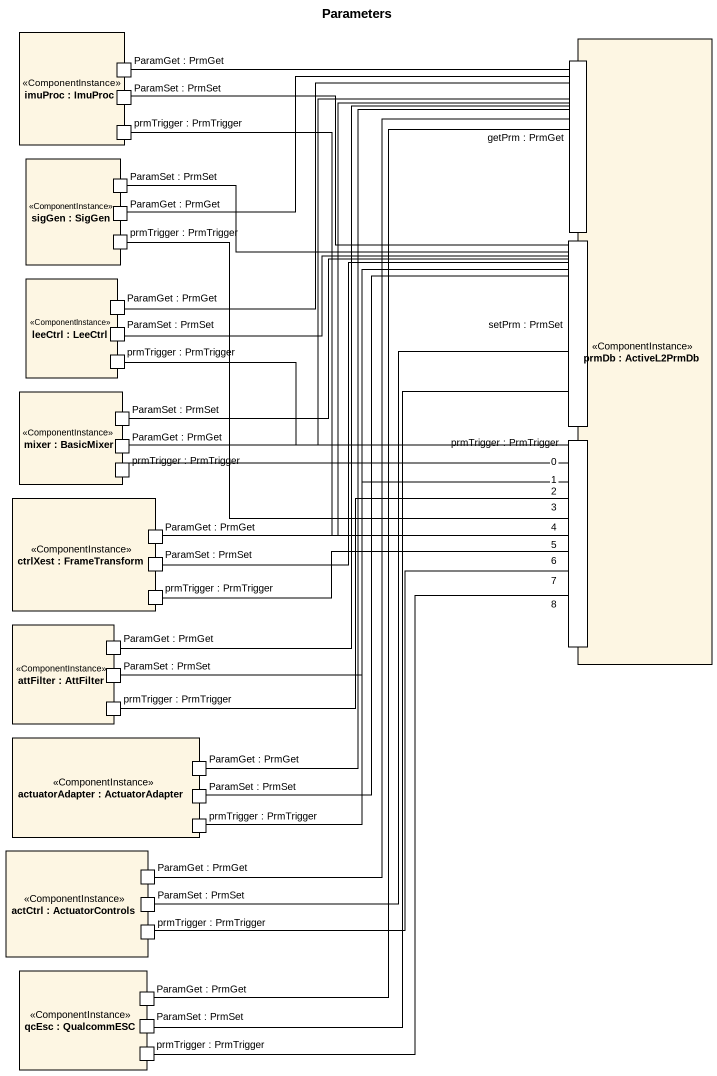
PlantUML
@startuml
title Parameters
rectangle "imuProc : ImuProc" as imuProc <<ComponentInstance>> {
  port "ParamGet : PrmGet" as ParamGet_PrmGet
  port "ParamSet : PrmSet" as ParamSet_PrmSet
  port "prmTrigger : PrmTrigger" as prmTrigger_PrmTrigger
}
rectangle "prmDb : ActiveL2PrmDb" as prmDb <<ComponentInstance>> {
  port "getPrm : PrmGet" as getPrm_PrmGet
  port "setPrm : PrmSet" as setPrm_PrmSet
  port "prmTrigger : PrmTrigger" as prmTrigger_PrmTrigger_5
}
rectangle "sigGen : SigGen" as sigGen <<ComponentInstance>> {
  port "ParamSet : PrmSet" as ParamSet_PrmSet_2
  port "ParamGet : PrmGet" as ParamGet_PrmGet_2
  port "prmTrigger : PrmTrigger" as prmTrigger_PrmTrigger_2
}
rectangle "leeCtrl : LeeCtrl" as leeCtrl <<ComponentInstance>> {
  port "ParamGet : PrmGet" as ParamGet_PrmGet_3
  port "ParamSet : PrmSet" as ParamSet_PrmSet_3
  port "prmTrigger : PrmTrigger" as prmTrigger_PrmTrigger_3
}
rectangle "mixer : BasicMixer" as mixer <<ComponentInstance>> {
  port "ParamSet : PrmSet" as ParamSet_PrmSet_4
  port "ParamGet : PrmGet" as ParamGet_PrmGet_4
  port "prmTrigger : PrmTrigger" as prmTrigger_PrmTrigger_4
}
rectangle "ctrlXest : FrameTransform" as ctrlXest <<ComponentInstance>> {
  port "ParamGet : PrmGet" as ParamGet_PrmGet_5
  port "ParamSet : PrmSet" as ParamSet_PrmSet_5
  port "prmTrigger : PrmTrigger" as prmTrigger_PrmTrigger_6
}
rectangle "attFilter : AttFilter" as attFilter <<ComponentInstance>> {
  port "ParamGet : PrmGet" as ParamGet_PrmGet_6
  port "ParamSet : PrmSet" as ParamSet_PrmSet_6
  port "prmTrigger : PrmTrigger" as prmTrigger_PrmTrigger_7
}
rectangle "actuatorAdapter : ActuatorAdapter" as actuatorAdapter <<ComponentInstance>> {
  port "ParamGet : PrmGet" as ParamGet_PrmGet_7
  port "ParamSet : PrmSet" as ParamSet_PrmSet_7
  port "prmTrigger : PrmTrigger" as prmTrigger_PrmTrigger_8
}
rectangle "actCtrl : ActuatorControls" as actCtrl <<ComponentInstance>> {
  port "ParamGet : PrmGet" as ParamGet_PrmGet_8
  port "ParamSet : PrmSet" as ParamSet_PrmSet_8
  port "prmTrigger : PrmTrigger" as prmTrigger_PrmTrigger_9
}
rectangle "qcEsc : QualcommESC" as qcEsc <<ComponentInstance>> {
  port "ParamGet : PrmGet" as ParamGet_PrmGet_9
  port "ParamSet : PrmSet" as ParamSet_PrmSet_9
  port "prmTrigger : PrmTrigger" as prmTrigger_PrmTrigger_10
}
ParamGet_PrmGet -right- getPrm_PrmGet
prmTrigger_PrmTrigger -- "5" prmTrigger_PrmTrigger_5
ParamSet_PrmSet_2 -right- setPrm_PrmSet
ParamGet_PrmGet_2 -right- getPrm_PrmGet
prmTrigger_PrmTrigger_2 -- "4" prmTrigger_PrmTrigger_5
setPrm_PrmSet -left- ParamSet_PrmSet
setPrm_PrmSet -- ParamSet_PrmSet_8
setPrm_PrmSet -- ParamSet_PrmSet_9
ParamGet_PrmGet_3 -right- getPrm_PrmGet
ParamSet_PrmSet_3 -right- setPrm_PrmSet
prmTrigger_PrmTrigger_3 -right- "0" prmTrigger_PrmTrigger_5
ParamSet_PrmSet_4 -right- setPrm_PrmSet
ParamGet_PrmGet_4 -up- getPrm_PrmGet
prmTrigger_PrmTrigger_4 -right- "1" prmTrigger_PrmTrigger_5
prmTrigger_PrmTrigger_5 "7" -- prmTrigger_PrmTrigger_9
ParamGet_PrmGet_5 -up- getPrm_PrmGet
ParamSet_PrmSet_5 -right- setPrm_PrmSet
prmTrigger_PrmTrigger_6 -right- "6" prmTrigger_PrmTrigger_5
ParamGet_PrmGet_6 -up- getPrm_PrmGet
ParamSet_PrmSet_6 -up- setPrm_PrmSet
prmTrigger_PrmTrigger_7 -right- "3" prmTrigger_PrmTrigger_5
ParamGet_PrmGet_7 -up- getPrm_PrmGet
ParamSet_PrmSet_7 -up- setPrm_PrmSet
prmTrigger_PrmTrigger_8 -up- "2" prmTrigger_PrmTrigger_5
ParamGet_PrmGet_8 -up- getPrm_PrmGet
ParamGet_PrmGet_9 -up- getPrm_PrmGet
prmTrigger_PrmTrigger_10 -up- "8" prmTrigger_PrmTrigger_5
@enduml
